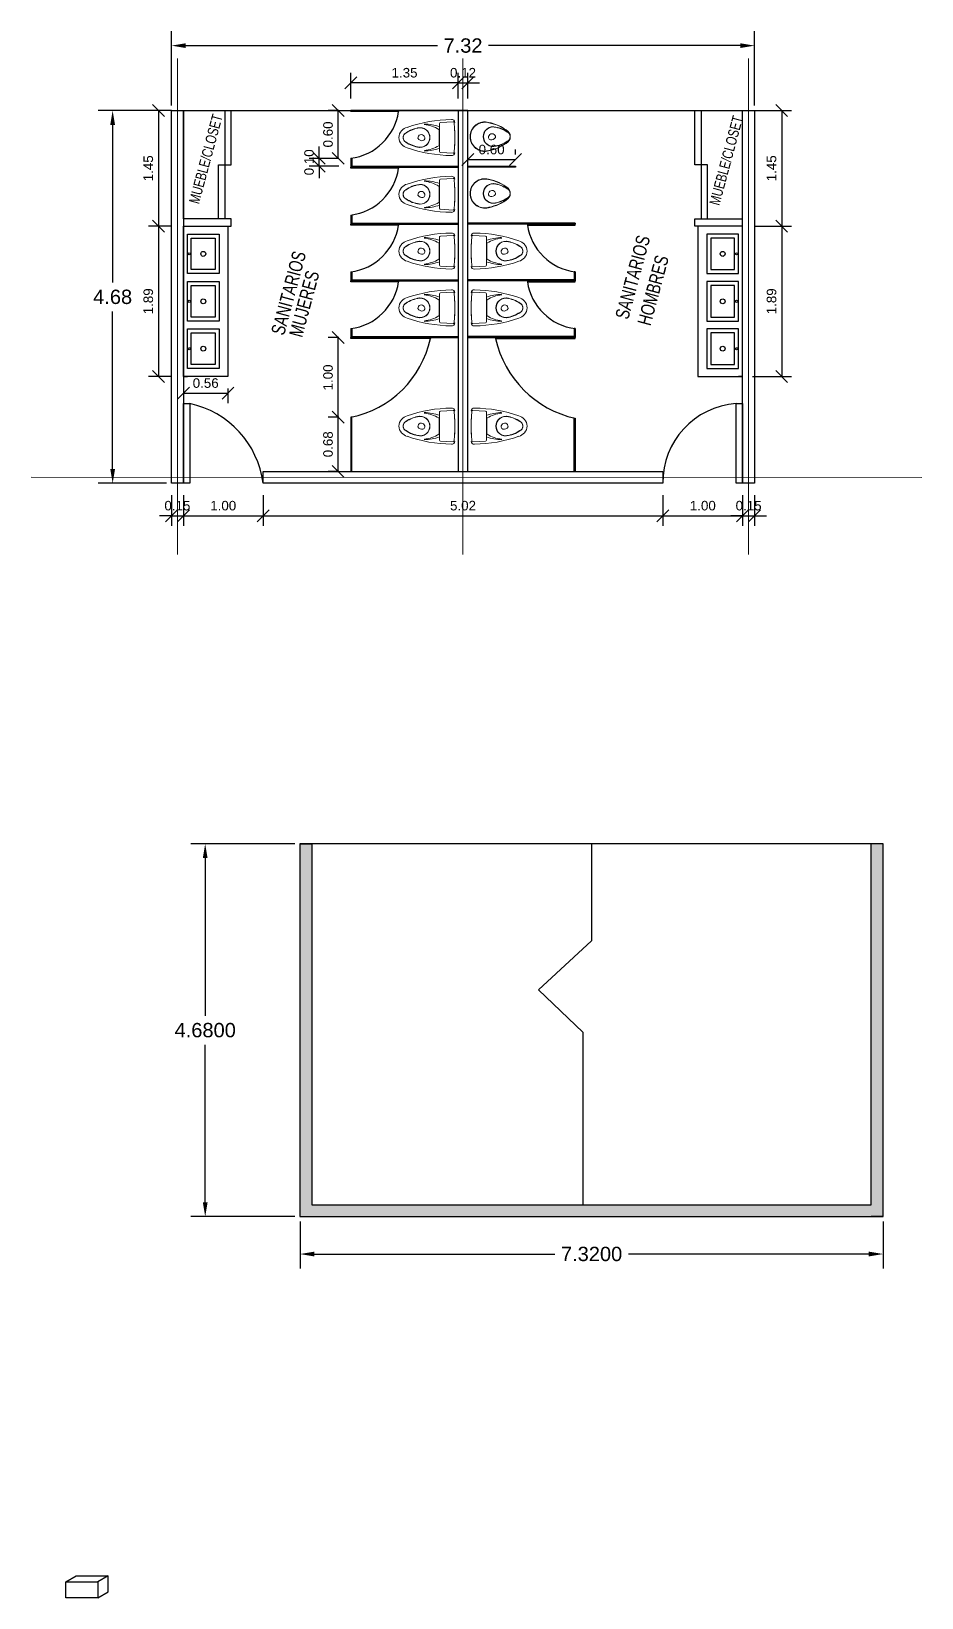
# Model space of a CAD drawing. Header units: millimetres. Extents: x 1263 to 3002, y 1308 to 2683.
# Drawn here: x 1456.76 to 1467.93, y 1344.45 to 1364.11 of the extents above; entities that cross this region are included whole.
import ezdxf

# ---------------------------------------------------------------- set-up
doc = ezdxf.new("R2010")
doc.units = ezdxf.units.MM
doc.header["$PDMODE"] = 34
doc.linetypes.add('CENTER2', pattern=[1.125, 0.75, -0.125, 0.125, -0.125])
for name, color, linetype, lineweight in [('COTAS', 202, 'Continuous', 0), ('EJESS', 253, 'CENTER2', 0), ('MOVILIARIO SANITARIO', 142, 'Continuous', 0)]:
    doc.layers.add(name, color=color, linetype=linetype, lineweight=lineweight)
doc.styles.add('ARRAY BASE$0$STYLE1', font='swissc.ttf', dxfattribs={"width": 0.9})
doc.styles.get("Standard").update_dxf_attribs({"font": 'arial.ttf'})
doc.dimstyles.new('metros anotativo', dxfattribs={"dimtxt": 0.12, "dimasz": 0.15, "dimexe": 0.125, "dimexo": 0.15, "dimgap": 0.0652, "dimtad": 1, "dimzin": 1, "dimdsep": 46, "dimtxsty": 'Standard', "dimblk": 'OBLIQUE', "dimcen": 0, "dimadec": 0, "dimazin": 0, "dimtfac": 1, "dimtix": 1, "dimtmove": 0, "dimatfit": 3, "dimfxl": 0.3, "dimarcsym": 0})
doc.dimstyles.get("Standard").update_dxf_attribs({"dimtxt": 0.18, "dimasz": 0.18, "dimexe": 0.18, "dimexo": 0.0625, "dimgap": 0.09, "dimtad": 0, "dimtih": 1, "dimtoh": 1, "dimdec": 4, "dimzin": 0, "dimdsep": 46, "dimtxsty": 'Standard', "dimcen": 0.09, "dimadec": 0, "dimazin": 0, "dimtfac": 1, "dimtdec": 4, "dimtofl": 0, "dimtmove": 0, "dimatfit": 3, "dimfxl": 1, "dimtolj": 1, "dimtzin": 0, "dimarcsym": 0})

# ---------------------------------------------------------------- blocks, each defined once
blk = doc.blocks.new('_Oblique')
at = {"color": 0, "linetype": 'ByBlock', "lineweight": -2}
blk.add_line((-0.5, -0.5), (0.5, 0.5), dxfattribs=at)
blk = doc.blocks.new('*D198')
at = {"layer": 'COTAS', "color": 0, "lineweight": -2, "ltscale": 2, "transparency": 16777216}
for p, q in [((1462.116, 1363.266), (1462.116, 1363.589)), ((1462.234, 1363.266), (1462.234, 1363.589)), ((1462.116, 1363.464), (1461.966, 1363.464)), ((1462.116, 1363.464), (1462.234, 1363.464)), ((1462.234, 1363.464), (1462.384, 1363.464))]:
    blk.add_line(p, q, dxfattribs=at)
at = {"layer": 'Defpoints', "color": 0, "ltscale": 2, "transparency": 16777216}
for p in [(1462.234, 1363.464), (1462.116, 1363.116), (1462.234, 1363.116)]:
    blk.add_point(p, dxfattribs=at)
at = {"layer": 'COTAS', "color": 0, "lineweight": -2, "ltscale": 2, "transparency": 16777216, "xscale": 0.15, "yscale": 0.15, "zscale": 0.15}
blk.add_blockref('_Oblique', (1462.116, 1363.464), dxfattribs=at)
at = {"layer": 'COTAS', "color": 0, "lineweight": -2, "ltscale": 2, "transparency": 16777216, "xscale": 0.15, "yscale": 0.15, "zscale": 0.15, "rotation": 180}
blk.add_blockref('_Oblique', (1462.234, 1363.464), dxfattribs=at)
at = {"layer": 'COTAS', "color": 0, "ltscale": 2, "transparency": 16777216, "insert": (1462.175, 1363.59), "char_height": 0.12, "attachment_point": 5}
blk.add_mtext('0.12', dxfattribs=at)
blk = doc.blocks.new('TAZA')
at = {"lineweight": 0}
for p, q in [((165.36, 499.951), (165.36, 499.761)), ((165.539, 500.05), (165.381, 500.058)), ((165.55, 499.861), (165.55, 500.038)), ((165.554, 499.958), (165.554, 499.861)), ((165.55, 499.684), (165.55, 499.861)), ((165.554, 499.861), (165.554, 499.765)), ((165.381, 499.664), (165.539, 499.673))]:
    blk.add_line(p, q, dxfattribs=at)
for centre, radius, start, end in [((165.397, 500.051), 0.0368, 84.189, 180.01), ((165.384, 498.365), 1.722, 70.5694, 89.4727), ((165.374, 500.043), 0.0161, 64.904, 152.0601), ((167.192, 499.862), 1.833, 174.1661, 180.0176), ((165.538, 500.038), 0.0115, 0.01, 87.01), ((165.758, 499.382), 0.649, 91.4737, 108.7194), ((165.561, 499.958), 0.00691, 120.2935, 180.01), ((165.798, 499.553), 0.475, 96.7856, 120.2935), ((165.794, 499.861), 0.124, 75.1531, 180.01), ((165.794, 499.861), 0.122, 77.258, 180.01), ((165.779, 499.855), 0.0428, 355.2583, 149.9686), ((165.753, 499.604), 0.384, 54.7538, 82.7148), ((165.751, 499.598), 0.388, 55.8316, 81.7699), ((165.914, 499.842), 0.154, 42.3476, 73.5377), ((165.944, 499.861), 0.0631, 0.01, 66.5264), ((165.944, 499.861), 0.0645, 0.01, 61.6766), ((165.934, 499.861), 0.126, 0.01, 41.9699), ((167.192, 499.861), 1.833, 180.0024, 185.8539), ((165.384, 501.357), 1.722, 270.5473, 289.4506), ((165.758, 500.34), 0.649, 251.3006, 268.5463), ((165.561, 499.765), 0.00691, 180.01, 239.7265), ((165.797, 500.169), 0.475, 239.7265, 263.2344), ((165.794, 499.861), 0.124, 180.01, 284.8669), ((165.794, 499.861), 0.122, 180.01, 282.762), ((165.768, 499.855), 0.034, 139.2504, 252.7), ((165.769, 499.881), 0.0602, 258.9842, 330.7061), ((165.753, 500.118), 0.384, 277.3052, 305.2662), ((165.751, 500.125), 0.388, 278.2501, 304.1884), ((165.914, 499.88), 0.154, 286.4823, 317.6724), ((165.944, 499.861), 0.0631, 293.4936, 0.01), ((165.944, 499.861), 0.0645, 298.3434, 0.01), ((165.934, 499.861), 0.126, 318.0501, 0.01), ((165.397, 499.671), 0.0368, 180.01, 275.831), ((165.38, 499.675), 0.0111, 185.8539, 273.01), ((165.538, 499.684), 0.0115, 273.01, 0.01)]:
    blk.add_arc(centre, radius, start, end, dxfattribs=at)
blk = doc.blocks.new('*D195')
at = {"color": 0, "lineweight": -2, "transparency": 16777216}
for p, q in [((1458.515, 1363.179), (1458.515, 1364.111)), ((1465.835, 1363.179), (1465.835, 1364.111)), ((1458.695, 1363.931), (1461.853, 1363.931)), ((1465.655, 1363.931), (1462.497, 1363.931))]:
    blk.add_line(p, q, dxfattribs=at)
at = {"color": 0, "transparency": 16777216}
for points in [[(1458.695, 1363.961), (1458.695, 1363.901), (1458.515, 1363.931)], [(1465.655, 1363.961), (1465.655, 1363.901), (1465.835, 1363.931)]]:
    blk.add_solid(points, dxfattribs=at)
at = {"layer": 'Defpoints', "color": 0, "transparency": 16777216}
for p in [(1465.835, 1363.931), (1458.515, 1363.116), (1465.835, 1363.116)]:
    blk.add_point(p, dxfattribs=at)
at = {"color": 0, "transparency": 16777216, "insert": (1462.175, 1363.931), "char_height": 0.18, "attachment_point": 5}
blk.add_mtext('\\A1;7.32', dxfattribs=at)
blk = doc.blocks.new('*D196')
at = {"color": 0, "lineweight": -2, "transparency": 16777216}
for p, q in [((1458.452, 1363.116), (1457.597, 1363.116)), ((1457.777, 1362.936), (1457.777, 1360.958)), ((1457.777, 1358.616), (1457.777, 1360.594)), ((1458.452, 1358.436), (1457.597, 1358.436))]:
    blk.add_line(p, q, dxfattribs=at)
at = {"color": 0, "transparency": 16777216}
for points in [[(1457.747, 1362.936), (1457.807, 1362.936), (1457.777, 1363.116)], [(1457.747, 1358.616), (1457.807, 1358.616), (1457.777, 1358.436)]]:
    blk.add_solid(points, dxfattribs=at)
at = {"layer": 'Defpoints', "color": 0, "transparency": 16777216}
for p in [(1458.515, 1363.116), (1457.777, 1358.436), (1458.515, 1358.436)]:
    blk.add_point(p, dxfattribs=at)
at = {"color": 0, "transparency": 16777216, "insert": (1457.777, 1360.776), "char_height": 0.18, "attachment_point": 5}
blk.add_mtext('\\A1;4.68', dxfattribs=at)
blk = doc.blocks.new('*D197')
at = {"layer": 'COTAS', "color": 0, "lineweight": -2, "ltscale": 2, "transparency": 16777216}
for p, q in [((1460.766, 1363.266), (1460.766, 1363.589)), ((1462.116, 1363.266), (1462.116, 1363.589)), ((1462.116, 1363.464), (1460.766, 1363.464))]:
    blk.add_line(p, q, dxfattribs=at)
at = {"layer": 'Defpoints', "color": 0, "ltscale": 2, "transparency": 16777216}
for p in [(1460.766, 1363.464), (1460.766, 1363.116), (1462.116, 1363.116)]:
    blk.add_point(p, dxfattribs=at)
at = {"layer": 'COTAS', "color": 0, "lineweight": -2, "ltscale": 2, "transparency": 16777216, "xscale": 0.15, "yscale": 0.15, "zscale": 0.15, "rotation": 180}
blk.add_blockref('_Oblique', (1460.766, 1363.464), dxfattribs=at)
at = {"layer": 'COTAS', "color": 0, "lineweight": -2, "ltscale": 2, "transparency": 16777216, "xscale": 0.15, "yscale": 0.15, "zscale": 0.15}
blk.add_blockref('_Oblique', (1462.116, 1363.464), dxfattribs=at)
at = {"layer": 'COTAS', "color": 0, "ltscale": 2, "transparency": 16777216, "insert": (1461.441, 1363.59), "char_height": 0.12, "attachment_point": 5}
blk.add_mtext('1.35', dxfattribs=at)
blk = doc.blocks.new('*D200')
at = {"layer": 'COTAS', "color": 0, "lineweight": -2, "ltscale": 2, "transparency": 16777216}
for p, q in [((1458.515, 1358.286), (1458.515, 1357.903)), ((1458.665, 1358.286), (1458.665, 1357.903)), ((1458.515, 1358.028), (1458.365, 1358.028)), ((1458.515, 1358.028), (1458.665, 1358.028)), ((1458.665, 1358.028), (1458.815, 1358.028))]:
    blk.add_line(p, q, dxfattribs=at)
at = {"layer": 'Defpoints', "color": 0, "ltscale": 2, "transparency": 16777216}
for p in [(1458.515, 1358.436), (1458.665, 1358.436), (1458.665, 1358.028)]:
    blk.add_point(p, dxfattribs=at)
at = {"layer": 'COTAS', "color": 0, "lineweight": -2, "ltscale": 2, "transparency": 16777216, "xscale": 0.15, "yscale": 0.15, "zscale": 0.15}
blk.add_blockref('_Oblique', (1458.515, 1358.028), dxfattribs=at)
at = {"layer": 'COTAS', "color": 0, "lineweight": -2, "ltscale": 2, "transparency": 16777216, "xscale": 0.15, "yscale": 0.15, "zscale": 0.15, "rotation": 180}
blk.add_blockref('_Oblique', (1458.665, 1358.028), dxfattribs=at)
at = {"layer": 'COTAS', "color": 0, "ltscale": 2, "transparency": 16777216, "insert": (1458.59, 1358.155), "char_height": 0.12, "attachment_point": 5}
blk.add_mtext('0.15', dxfattribs=at)
blk = doc.blocks.new('*D199')
at = {"layer": 'COTAS', "color": 0, "lineweight": -2, "ltscale": 2, "transparency": 16777216}
for p, q in [((1458.665, 1358.286), (1458.665, 1357.903)), ((1459.665, 1358.286), (1459.665, 1357.903)), ((1458.665, 1358.028), (1459.665, 1358.028))]:
    blk.add_line(p, q, dxfattribs=at)
at = {"layer": 'Defpoints', "color": 0, "ltscale": 2, "transparency": 16777216}
for p in [(1458.665, 1358.436), (1459.665, 1358.436), (1459.665, 1358.028)]:
    blk.add_point(p, dxfattribs=at)
at = {"layer": 'COTAS', "color": 0, "lineweight": -2, "ltscale": 2, "transparency": 16777216, "xscale": 0.15, "yscale": 0.15, "zscale": 0.15, "rotation": 180}
blk.add_blockref('_Oblique', (1458.665, 1358.028), dxfattribs=at)
at = {"layer": 'COTAS', "color": 0, "lineweight": -2, "ltscale": 2, "transparency": 16777216, "xscale": 0.15, "yscale": 0.15, "zscale": 0.15}
blk.add_blockref('_Oblique', (1459.665, 1358.028), dxfattribs=at)
at = {"layer": 'COTAS', "color": 0, "ltscale": 2, "transparency": 16777216, "insert": (1459.165, 1358.155), "char_height": 0.12, "attachment_point": 5}
blk.add_mtext('1.00', dxfattribs=at)
blk = doc.blocks.new('*D201')
at = {"layer": 'COTAS', "color": 0, "lineweight": -2, "ltscale": 2, "transparency": 16777216}
for p, q in [((1459.665, 1358.286), (1459.665, 1357.903)), ((1464.685, 1358.286), (1464.685, 1357.903)), ((1459.665, 1358.028), (1464.685, 1358.028))]:
    blk.add_line(p, q, dxfattribs=at)
at = {"layer": 'Defpoints', "color": 0, "ltscale": 2, "transparency": 16777216}
for p in [(1459.665, 1358.436), (1464.685, 1358.436), (1464.685, 1358.028)]:
    blk.add_point(p, dxfattribs=at)
at = {"layer": 'COTAS', "color": 0, "lineweight": -2, "ltscale": 2, "transparency": 16777216, "xscale": 0.15, "yscale": 0.15, "zscale": 0.15, "rotation": 180}
blk.add_blockref('_Oblique', (1459.665, 1358.028), dxfattribs=at)
at = {"layer": 'COTAS', "color": 0, "lineweight": -2, "ltscale": 2, "transparency": 16777216, "xscale": 0.15, "yscale": 0.15, "zscale": 0.15}
blk.add_blockref('_Oblique', (1464.685, 1358.028), dxfattribs=at)
at = {"layer": 'COTAS', "color": 0, "ltscale": 2, "transparency": 16777216, "insert": (1462.175, 1358.155), "char_height": 0.12, "attachment_point": 5}
blk.add_mtext('5.02', dxfattribs=at)
blk = doc.blocks.new('*D202')
at = {"layer": 'COTAS', "color": 0, "lineweight": -2, "ltscale": 2, "transparency": 16777216}
for p, q in [((1464.685, 1358.286), (1464.685, 1357.903)), ((1465.685, 1358.286), (1465.685, 1357.903)), ((1464.685, 1358.028), (1465.685, 1358.028))]:
    blk.add_line(p, q, dxfattribs=at)
at = {"layer": 'Defpoints', "color": 0, "ltscale": 2, "transparency": 16777216}
for p in [(1464.685, 1358.436), (1465.685, 1358.436), (1465.685, 1358.028)]:
    blk.add_point(p, dxfattribs=at)
at = {"layer": 'COTAS', "color": 0, "lineweight": -2, "ltscale": 2, "transparency": 16777216, "xscale": 0.15, "yscale": 0.15, "zscale": 0.15, "rotation": 180}
blk.add_blockref('_Oblique', (1464.685, 1358.028), dxfattribs=at)
at = {"layer": 'COTAS', "color": 0, "lineweight": -2, "ltscale": 2, "transparency": 16777216, "xscale": 0.15, "yscale": 0.15, "zscale": 0.15}
blk.add_blockref('_Oblique', (1465.685, 1358.028), dxfattribs=at)
at = {"layer": 'COTAS', "color": 0, "ltscale": 2, "transparency": 16777216, "insert": (1465.185, 1358.155), "char_height": 0.12, "attachment_point": 5}
blk.add_mtext('1.00', dxfattribs=at)
blk = doc.blocks.new('*D203')
at = {"layer": 'COTAS', "color": 0, "lineweight": -2, "ltscale": 2, "transparency": 16777216}
for p, q in [((1465.685, 1358.286), (1465.685, 1357.903)), ((1465.835, 1358.286), (1465.835, 1357.903)), ((1465.685, 1358.028), (1465.535, 1358.028)), ((1465.685, 1358.028), (1465.835, 1358.028)), ((1465.835, 1358.028), (1465.985, 1358.028))]:
    blk.add_line(p, q, dxfattribs=at)
at = {"layer": 'Defpoints', "color": 0, "ltscale": 2, "transparency": 16777216}
for p in [(1465.685, 1358.436), (1465.835, 1358.436), (1465.835, 1358.028)]:
    blk.add_point(p, dxfattribs=at)
at = {"layer": 'COTAS', "color": 0, "lineweight": -2, "ltscale": 2, "transparency": 16777216, "xscale": 0.15, "yscale": 0.15, "zscale": 0.15}
blk.add_blockref('_Oblique', (1465.685, 1358.028), dxfattribs=at)
at = {"layer": 'COTAS', "color": 0, "lineweight": -2, "ltscale": 2, "transparency": 16777216, "xscale": 0.15, "yscale": 0.15, "zscale": 0.15, "rotation": 180}
blk.add_blockref('_Oblique', (1465.835, 1358.028), dxfattribs=at)
at = {"layer": 'COTAS', "color": 0, "ltscale": 2, "transparency": 16777216, "insert": (1465.76, 1358.155), "char_height": 0.12, "attachment_point": 5}
blk.add_mtext('0.15', dxfattribs=at)
blk = doc.blocks.new('*D205')
at = {"layer": 'COTAS', "color": 0, "lineweight": -2, "ltscale": 2, "transparency": 16777216}
for p, q in [((1458.515, 1361.666), (1458.227, 1361.666)), ((1458.352, 1361.666), (1458.352, 1359.776)), ((1458.515, 1359.776), (1458.227, 1359.776))]:
    blk.add_line(p, q, dxfattribs=at)
at = {"layer": 'Defpoints', "color": 0, "ltscale": 2, "transparency": 16777216}
for p in [(1458.665, 1361.666), (1458.352, 1359.776), (1458.665, 1359.776)]:
    blk.add_point(p, dxfattribs=at)
at = {"layer": 'COTAS', "color": 0, "lineweight": -2, "ltscale": 2, "transparency": 16777216, "xscale": 0.15, "yscale": 0.15, "zscale": 0.15}
for p, rotation in [((1458.352, 1361.666), 90), ((1458.352, 1359.776), 270)]:
    blk.add_blockref('_Oblique', p, dxfattribs=dict(at, rotation=rotation))
at = {"layer": 'COTAS', "color": 0, "ltscale": 2, "transparency": 16777216, "insert": (1458.225, 1360.721), "char_height": 0.12, "attachment_point": 5, "rotation": 90}
blk.add_mtext('1.89', dxfattribs=at)
blk = doc.blocks.new('*D204')
at = {"layer": 'COTAS', "color": 0, "lineweight": -2, "ltscale": 2, "transparency": 16777216}
for p, q in [((1458.665, 1359.626), (1458.665, 1359.442)), ((1458.665, 1359.567), (1459.225, 1359.567)), ((1459.225, 1359.626), (1459.225, 1359.442))]:
    blk.add_line(p, q, dxfattribs=at)
at = {"layer": 'Defpoints', "color": 0, "ltscale": 2, "transparency": 16777216}
for p in [(1458.665, 1359.776), (1459.225, 1359.776), (1459.225, 1359.567)]:
    blk.add_point(p, dxfattribs=at)
at = {"layer": 'COTAS', "color": 0, "lineweight": -2, "ltscale": 2, "transparency": 16777216, "xscale": 0.15, "yscale": 0.15, "zscale": 0.15, "rotation": 180}
blk.add_blockref('_Oblique', (1458.665, 1359.567), dxfattribs=at)
at = {"layer": 'COTAS', "color": 0, "lineweight": -2, "ltscale": 2, "transparency": 16777216, "xscale": 0.15, "yscale": 0.15, "zscale": 0.15}
blk.add_blockref('_Oblique', (1459.225, 1359.567), dxfattribs=at)
at = {"layer": 'COTAS', "color": 0, "ltscale": 2, "transparency": 16777216, "insert": (1458.945, 1359.694), "char_height": 0.12, "attachment_point": 5}
blk.add_mtext('0.56', dxfattribs=at)
blk = doc.blocks.new('*D206')
at = {"layer": 'COTAS', "color": 0, "lineweight": -2, "ltscale": 2, "transparency": 16777216}
for p, q in [((1460.616, 1363.116), (1460.482, 1363.116)), ((1460.607, 1362.516), (1460.607, 1363.116)), ((1460.616, 1362.516), (1460.482, 1362.516))]:
    blk.add_line(p, q, dxfattribs=at)
at = {"layer": 'Defpoints', "color": 0, "ltscale": 2, "transparency": 16777216}
for p in [(1460.607, 1363.116), (1460.766, 1363.116), (1460.766, 1362.516)]:
    blk.add_point(p, dxfattribs=at)
at = {"layer": 'COTAS', "color": 0, "lineweight": -2, "ltscale": 2, "transparency": 16777216, "xscale": 0.15, "yscale": 0.15, "zscale": 0.15}
for p, rotation in [((1460.607, 1363.116), 90), ((1460.607, 1362.516), 270)]:
    blk.add_blockref('_Oblique', p, dxfattribs=dict(at, rotation=rotation))
at = {"layer": 'COTAS', "color": 0, "ltscale": 2, "transparency": 16777216, "insert": (1460.481, 1362.816), "char_height": 0.12, "attachment_point": 5, "rotation": 90}
blk.add_mtext('0.60', dxfattribs=at)
blk = doc.blocks.new('*D207')
at = {"layer": 'COTAS', "color": 0, "lineweight": -2, "ltscale": 2, "transparency": 16777216}
for p, q in [((1460.369, 1362.516), (1460.369, 1362.666)), ((1460.616, 1362.516), (1460.244, 1362.516)), ((1460.616, 1362.416), (1460.244, 1362.416)), ((1460.369, 1362.416), (1460.369, 1362.516)), ((1460.369, 1362.416), (1460.369, 1362.266))]:
    blk.add_line(p, q, dxfattribs=at)
at = {"layer": 'Defpoints', "color": 0, "ltscale": 2, "transparency": 16777216}
for p in [(1460.369, 1362.516), (1460.766, 1362.516), (1460.766, 1362.416)]:
    blk.add_point(p, dxfattribs=at)
at = {"layer": 'COTAS', "color": 0, "lineweight": -2, "ltscale": 2, "transparency": 16777216, "xscale": 0.15, "yscale": 0.15, "zscale": 0.15}
for p, rotation in [((1460.369, 1362.516), 270), ((1460.369, 1362.416), 90)]:
    blk.add_blockref('_Oblique', p, dxfattribs=dict(at, rotation=rotation))
at = {"layer": 'COTAS', "color": 0, "ltscale": 2, "transparency": 16777216, "insert": (1460.243, 1362.466), "char_height": 0.12, "attachment_point": 5, "rotation": 90}
blk.add_mtext('0.10', dxfattribs=at)
blk = doc.blocks.new('*D208')
at = {"layer": 'COTAS', "color": 0, "lineweight": -2, "ltscale": 2, "transparency": 16777216}
for p, q in [((1462.234, 1362.566), (1462.234, 1362.625)), ((1462.834, 1362.566), (1462.834, 1362.625)), ((1462.234, 1362.5), (1462.834, 1362.5))]:
    blk.add_line(p, q, dxfattribs=at)
at = {"layer": 'Defpoints', "color": 0, "ltscale": 2, "transparency": 16777216}
for p in [(1462.234, 1362.416), (1462.834, 1362.5), (1462.834, 1362.416)]:
    blk.add_point(p, dxfattribs=at)
at = {"layer": 'COTAS', "color": 0, "lineweight": -2, "ltscale": 2, "transparency": 16777216, "xscale": 0.15, "yscale": 0.15, "zscale": 0.15, "rotation": 180}
blk.add_blockref('_Oblique', (1462.234, 1362.5), dxfattribs=at)
at = {"layer": 'COTAS', "color": 0, "lineweight": -2, "ltscale": 2, "transparency": 16777216, "xscale": 0.15, "yscale": 0.15, "zscale": 0.15}
blk.add_blockref('_Oblique', (1462.834, 1362.5), dxfattribs=at)
at = {"layer": 'COTAS', "color": 0, "ltscale": 2, "transparency": 16777216, "insert": (1462.534, 1362.626), "char_height": 0.12, "attachment_point": 5}
blk.add_mtext('0.60', dxfattribs=at)
blk = doc.blocks.new('*D209')
at = {"layer": 'COTAS', "color": 0, "lineweight": -2, "ltscale": 2, "transparency": 16777216}
for p, q in [((1458.515, 1363.116), (1458.227, 1363.116)), ((1458.352, 1363.116), (1458.352, 1361.666)), ((1458.515, 1361.666), (1458.227, 1361.666))]:
    blk.add_line(p, q, dxfattribs=at)
at = {"layer": 'Defpoints', "color": 0, "ltscale": 2, "transparency": 16777216}
for p in [(1458.665, 1363.116), (1458.352, 1361.666), (1458.665, 1361.666)]:
    blk.add_point(p, dxfattribs=at)
at = {"layer": 'COTAS', "color": 0, "lineweight": -2, "ltscale": 2, "transparency": 16777216, "xscale": 0.15, "yscale": 0.15, "zscale": 0.15}
for p, rotation in [((1458.352, 1363.116), 90), ((1458.352, 1361.666), 270)]:
    blk.add_blockref('_Oblique', p, dxfattribs=dict(at, rotation=rotation))
at = {"layer": 'COTAS', "color": 0, "ltscale": 2, "transparency": 16777216, "insert": (1458.225, 1362.391), "char_height": 0.12, "attachment_point": 5, "rotation": 90}
blk.add_mtext('1.45', dxfattribs=at)
blk = doc.blocks.new('*D210')
at = {"layer": 'COTAS', "color": 0, "lineweight": -2, "ltscale": 2, "transparency": 16777216}
for p, q in [((1465.835, 1363.116), (1466.3, 1363.116)), ((1466.175, 1363.116), (1466.175, 1361.666)), ((1465.835, 1361.666), (1466.3, 1361.666))]:
    blk.add_line(p, q, dxfattribs=at)
at = {"layer": 'Defpoints', "color": 0, "ltscale": 2, "transparency": 16777216}
for p in [(1465.685, 1363.116), (1465.685, 1361.666), (1466.175, 1361.666)]:
    blk.add_point(p, dxfattribs=at)
at = {"layer": 'COTAS', "color": 0, "lineweight": -2, "ltscale": 2, "transparency": 16777216, "xscale": 0.15, "yscale": 0.15, "zscale": 0.15}
for p, rotation in [((1466.175, 1363.116), 90), ((1466.175, 1361.666), 270)]:
    blk.add_blockref('_Oblique', p, dxfattribs=dict(at, rotation=rotation))
at = {"layer": 'COTAS', "color": 0, "ltscale": 2, "transparency": 16777216, "insert": (1466.048, 1362.391), "char_height": 0.12, "attachment_point": 5, "rotation": 90}
blk.add_mtext('1.45', dxfattribs=at)
blk = doc.blocks.new('*D211')
at = {"layer": 'COTAS', "color": 0, "lineweight": -2, "ltscale": 2, "transparency": 16777216}
for p, q in [((1465.835, 1361.666), (1466.3, 1361.666)), ((1466.175, 1361.666), (1466.175, 1359.776)), ((1465.81, 1359.776), (1466.3, 1359.776))]:
    blk.add_line(p, q, dxfattribs=at)
at = {"layer": 'Defpoints', "color": 0, "ltscale": 2, "transparency": 16777216}
for p in [(1465.685, 1361.666), (1465.66, 1359.776), (1466.175, 1359.776)]:
    blk.add_point(p, dxfattribs=at)
at = {"layer": 'COTAS', "color": 0, "lineweight": -2, "ltscale": 2, "transparency": 16777216, "xscale": 0.15, "yscale": 0.15, "zscale": 0.15}
for p, rotation in [((1466.175, 1361.666), 90), ((1466.175, 1359.776), 270)]:
    blk.add_blockref('_Oblique', p, dxfattribs=dict(at, rotation=rotation))
at = {"layer": 'COTAS', "color": 0, "ltscale": 2, "transparency": 16777216, "insert": (1466.048, 1360.721), "char_height": 0.12, "attachment_point": 5, "rotation": 90}
blk.add_mtext('1.89', dxfattribs=at)
blk = doc.blocks.new('*D213')
at = {"layer": 'COTAS', "color": 0, "lineweight": -2, "ltscale": 2, "transparency": 16777216}
for p, q in [((1460.616, 1359.265), (1460.482, 1359.265)), ((1460.607, 1358.586), (1460.607, 1359.265)), ((1460.616, 1358.586), (1460.482, 1358.586))]:
    blk.add_line(p, q, dxfattribs=at)
at = {"layer": 'Defpoints', "color": 0, "ltscale": 2, "transparency": 16777216}
for p in [(1460.607, 1359.265), (1460.766, 1359.265), (1460.766, 1358.586)]:
    blk.add_point(p, dxfattribs=at)
at = {"layer": 'COTAS', "color": 0, "lineweight": -2, "ltscale": 2, "transparency": 16777216, "xscale": 0.15, "yscale": 0.15, "zscale": 0.15}
for p, rotation in [((1460.607, 1359.265), 90), ((1460.607, 1358.586), 270)]:
    blk.add_blockref('_Oblique', p, dxfattribs=dict(at, rotation=rotation))
at = {"layer": 'COTAS', "color": 0, "ltscale": 2, "transparency": 16777216, "insert": (1460.481, 1358.926), "char_height": 0.12, "attachment_point": 5, "rotation": 90}
blk.add_mtext('0.68', dxfattribs=at)
blk = doc.blocks.new('*D212')
at = {"layer": 'COTAS', "color": 0, "lineweight": -2, "ltscale": 2, "transparency": 16777216}
for p, q in [((1460.616, 1360.265), (1460.482, 1360.265)), ((1460.607, 1359.265), (1460.607, 1360.265)), ((1460.616, 1359.265), (1460.482, 1359.265))]:
    blk.add_line(p, q, dxfattribs=at)
at = {"layer": 'Defpoints', "color": 0, "ltscale": 2, "transparency": 16777216}
for p in [(1460.607, 1360.265), (1460.766, 1360.265), (1460.766, 1359.265)]:
    blk.add_point(p, dxfattribs=at)
at = {"layer": 'COTAS', "color": 0, "lineweight": -2, "ltscale": 2, "transparency": 16777216, "xscale": 0.15, "yscale": 0.15, "zscale": 0.15}
for p, rotation in [((1460.607, 1360.265), 90), ((1460.607, 1359.265), 270)]:
    blk.add_blockref('_Oblique', p, dxfattribs=dict(at, rotation=rotation))
at = {"layer": 'COTAS', "color": 0, "ltscale": 2, "transparency": 16777216, "insert": (1460.481, 1359.765), "char_height": 0.12, "attachment_point": 5, "rotation": 90}
blk.add_mtext('1.00', dxfattribs=at)
blk = doc.blocks.new('*D303')
at = {"color": 0, "lineweight": -2, "transparency": 16777216}
for p, q in [((1460.066, 1353.91), (1458.759, 1353.91)), ((1458.939, 1353.73), (1458.939, 1351.751)), ((1458.939, 1349.41), (1458.939, 1351.388)), ((1460.066, 1349.23), (1458.759, 1349.23))]:
    blk.add_line(p, q, dxfattribs=at)
at = {"color": 0, "transparency": 16777216}
for points in [[(1458.909, 1353.73), (1458.969, 1353.73), (1458.939, 1353.91)], [(1458.909, 1349.41), (1458.969, 1349.41), (1458.939, 1349.23)]]:
    blk.add_solid(points, dxfattribs=at)
at = {"layer": 'Defpoints', "color": 0, "transparency": 16777216}
for p in [(1460.129, 1353.91), (1458.939, 1349.23), (1460.129, 1349.23)]:
    blk.add_point(p, dxfattribs=at)
at = {"color": 0, "transparency": 16777216, "insert": (1458.939, 1351.57), "char_height": 0.18, "attachment_point": 5}
blk.add_mtext('\\A1;4.6800', dxfattribs=at)
blk = doc.blocks.new('*D304')
at = {"color": 0, "lineweight": -2, "transparency": 16777216}
for p, q in [((1460.129, 1349.167), (1460.129, 1348.58)), ((1467.449, 1349.167), (1467.449, 1348.58)), ((1460.309, 1348.76), (1463.326, 1348.76)), ((1467.269, 1348.76), (1464.251, 1348.76))]:
    blk.add_line(p, q, dxfattribs=at)
at = {"color": 0, "transparency": 16777216}
for points in [[(1460.309, 1348.79), (1460.309, 1348.73), (1460.129, 1348.76)], [(1467.269, 1348.79), (1467.269, 1348.73), (1467.449, 1348.76)]]:
    blk.add_solid(points, dxfattribs=at)
at = {"layer": 'Defpoints', "color": 0, "transparency": 16777216}
for p in [(1460.129, 1349.23), (1467.449, 1349.23), (1467.449, 1348.76)]:
    blk.add_point(p, dxfattribs=at)
at = {"color": 0, "transparency": 16777216, "insert": (1463.789, 1348.76), "char_height": 0.18, "attachment_point": 5}
blk.add_mtext('\\A1;7.3200', dxfattribs=at)

msp = doc.modelspace()

# ---------------------------------------------------------------- hatches: boundary and pattern name
h = msp.add_hatch()
h.set_pattern_fill('AR-CONC', color=256, scale=0.001)
h.paths.add_polyline_path([(1460.2785, 1353.90951), (1460.1285, 1353.90951), (1460.1285, 1349.22951), (1467.4485, 1349.22951), (1467.4485, 1353.90951), (1467.2985, 1353.90951), (1467.2985, 1349.37951), (1460.2785, 1349.37951)])

# ---------------------------------------------------------------- linework, layer by layer
for p, q in [((1458.66466, 1361.75608), (1458.66466, 1363.11625)), ((1462.11566, 1363.11625), (1460.76566, 1363.11625)), ((1465.68466, 1363.11625), (1465.83466, 1363.11625)), ((1460.76566, 1362.51625), (1460.76566, 1362.41625)), ((1460.76566, 1362.51625), (1460.77836, 1362.51625)), ((1460.76566, 1362.41625), (1462.11566, 1362.41625)), ((1460.76566, 1362.41625), (1460.76566, 1362.40355)), ((1460.76566, 1362.40355), (1462.11566, 1362.40355)), ((1462.11566, 1362.40355), (1460.76566, 1362.40355)), ((1460.77836, 1362.51625), (1460.77836, 1362.41625)), ((1460.76566, 1361.80355), (1460.76566, 1361.70355)), ((1460.76566, 1361.80355), (1460.77836, 1361.80355)), ((1460.77836, 1361.80355), (1460.77836, 1361.70355)), ((1460.76566, 1361.70355), (1462.11566, 1361.70355)), ((1460.76566, 1361.70355), (1460.76566, 1361.69085)), ((1460.76566, 1361.69085), (1462.11566, 1361.69085)), ((1462.11566, 1361.69085), (1460.76566, 1361.69085)), ((1463.58366, 1361.70355), (1462.23366, 1361.70355)), ((1463.58366, 1361.69085), (1462.23366, 1361.69085)), ((1463.58366, 1361.70355), (1463.58366, 1361.69085)), ((1460.76566, 1361.09085), (1460.76566, 1360.99085)), ((1460.76566, 1361.09085), (1460.77836, 1361.09085)), ((1460.77836, 1361.09085), (1460.77836, 1360.99085)), ((1463.58366, 1361.09085), (1463.57096, 1361.09085)), ((1463.57096, 1361.09085), (1463.57096, 1360.99085)), ((1463.58366, 1361.09085), (1463.58366, 1360.99085)), ((1460.76566, 1360.99085), (1462.11566, 1360.99085)), ((1460.76566, 1360.99085), (1460.76566, 1360.97815)), ((1460.76566, 1360.97815), (1462.11566, 1360.97815)), ((1462.11566, 1360.97815), (1460.76566, 1360.97815)), ((1463.58366, 1360.99085), (1462.23366, 1360.99085)), ((1463.58366, 1360.97815), (1462.23366, 1360.97815)), ((1463.58366, 1360.99085), (1463.58366, 1360.97815)), ((1460.76566, 1360.37815), (1460.76566, 1360.27815)), ((1460.76566, 1360.37815), (1460.77836, 1360.37815)), ((1460.76566, 1360.27815), (1462.11566, 1360.27815)), ((1460.76566, 1360.27815), (1460.76566, 1360.26545)), ((1460.76566, 1360.26545), (1462.11566, 1360.26545)), ((1462.11566, 1360.26545), (1460.76566, 1360.26545)), ((1460.77836, 1360.37815), (1460.77836, 1360.27815)), ((1463.58366, 1360.27815), (1462.23366, 1360.27815)), ((1463.58366, 1360.27815), (1462.23366, 1360.27815)), ((1463.58366, 1360.26545), (1462.23366, 1360.26545)), ((1463.58366, 1360.26545), (1462.23366, 1360.26545)), ((1462.23366, 1360.26545), (1463.58366, 1360.26545)), ((1463.58366, 1360.37815), (1463.57096, 1360.37815)), ((1463.57096, 1360.37815), (1463.57096, 1360.27815)), ((1463.58366, 1360.37815), (1463.58366, 1360.27815)), ((1463.58366, 1360.26545), (1463.58366, 1360.27815)), ((1463.58366, 1360.27815), (1463.58366, 1360.26545)), ((1458.66466, 1359.77608), (1458.71466, 1359.77608)), ((1465.68466, 1359.77608), (1465.63466, 1359.77608)), ((1460.76566, 1359.26545), (1460.77836, 1359.26545)), ((1460.1285, 1353.90951), (1460.2785, 1353.90951)), ((1463.7885, 1353.90951), (1463.7885, 1352.69401)), ((1463.7885, 1352.69401), (1463.12076, 1352.07818)), ((1463.12076, 1352.07818), (1463.68095, 1351.54633)), ((1463.68095, 1351.54633), (1463.68095, 1349.37951)), ((1467.4485, 1349.22951), (1467.2985, 1349.22951))]:
    msp.add_line(p, q)
for points in [[(1458.66466, 1363.11625), (1458.66466, 1358.43625), (1458.51466, 1358.43625), (1458.51466, 1363.11625), (1465.83466, 1363.11625), (1465.83466, 1358.43625), (1465.68466, 1358.43625), (1465.68466, 1363.11625)], [(1459.18466, 1363.11625), (1459.18466, 1361.75608), (1459.10466, 1361.75608), (1459.10466, 1362.43616), (1459.26466, 1362.43616), (1459.26466, 1363.11625)], [(1465.16466, 1363.11625), (1465.16466, 1361.75608), (1465.24466, 1361.75608), (1465.24466, 1362.43616), (1465.08466, 1362.43616), (1465.08466, 1363.11625)], [(1462.23366, 1362.41625), (1462.83366, 1362.41625), (1462.83366, 1362.40355), (1462.23366, 1362.40355), (1462.23366, 1362.41625)], [(1458.66466, 1361.66608), (1459.26466, 1361.66608), (1459.26466, 1361.75608), (1458.66466, 1361.75608)], [(1458.66466, 1361.66608), (1459.22466, 1361.66608), (1459.22466, 1359.77608), (1458.66466, 1359.77608), (1458.66466, 1361.66608)], [(1465.68466, 1361.66608), (1465.08466, 1361.66608), (1465.08466, 1361.75608), (1465.68466, 1361.75608)], [(1465.68466, 1361.66608), (1465.12466, 1361.66608), (1465.12466, 1359.77608), (1465.68466, 1359.77608), (1465.68466, 1361.66608)], [(1458.71466, 1361.06858), (1458.71466, 1361.56358), (1459.11466, 1361.56358), (1459.11466, 1361.06858), (1458.71466, 1361.06858)], [(1465.63466, 1361.06858), (1465.63466, 1361.56358), (1465.23466, 1361.56358), (1465.23466, 1361.06858), (1465.63466, 1361.06858)], [(1458.71466, 1360.47358), (1458.71466, 1360.96858), (1459.11466, 1360.96858), (1459.11466, 1360.47358), (1458.71466, 1360.47358)], [(1465.63466, 1360.47358), (1465.63466, 1360.96858), (1465.23466, 1360.96858), (1465.23466, 1360.47358), (1465.63466, 1360.47358)], [(1458.71466, 1359.87858), (1458.71466, 1360.37358), (1459.11466, 1360.37358), (1459.11466, 1359.87858), (1458.71466, 1359.87858)], [(1465.63466, 1359.87858), (1465.63466, 1360.37358), (1465.23466, 1360.37358), (1465.23466, 1359.87858), (1465.63466, 1359.87858)], [(1457.19042, 1344.64572), (1457.32032, 1344.72072), (1457.72032, 1344.72072), (1457.59042, 1344.64572)], [(1457.59042, 1344.44572), (1457.72032, 1344.52072), (1457.72032, 1344.72072)], [(1457.19042, 1344.44572), (1457.19042, 1344.64572), (1457.59042, 1344.64572), (1457.59042, 1344.44572), (1457.19042, 1344.44572)]]:
    msp.add_lwpolyline(points)
for points in [[(1460.76566, 1363.11625), (1461.36566, 1363.11625), (1461.36566, 1363.10355), (1460.76566, 1363.10355)], [(1462.11566, 1363.11625), (1462.11566, 1358.58625), (1462.23366, 1358.58625), (1462.23366, 1363.11625)], [(1460.76566, 1362.40355), (1461.36566, 1362.40355), (1461.36566, 1362.39085), (1460.76566, 1362.39085)], [(1460.76566, 1361.69085), (1461.36566, 1361.69085), (1461.36566, 1361.67815), (1460.76566, 1361.67815)], [(1463.58366, 1361.69085), (1462.98366, 1361.69085), (1462.98366, 1361.67815), (1463.58366, 1361.67815)], [(1458.76466, 1361.11858), (1458.76466, 1361.51358), (1459.06466, 1361.51358), (1459.06466, 1361.11858)], [(1465.58466, 1361.11858), (1465.58466, 1361.51358), (1465.28466, 1361.51358), (1465.28466, 1361.11858)], [(1458.76466, 1360.52358), (1458.76466, 1360.91858), (1459.06466, 1360.91858), (1459.06466, 1360.52358)], [(1460.76566, 1360.97815), (1461.36566, 1360.97815), (1461.36566, 1360.96545), (1460.76566, 1360.96545)], [(1463.58366, 1360.97815), (1462.98366, 1360.97815), (1462.98366, 1360.96545), (1463.58366, 1360.96545)], [(1465.58466, 1360.52358), (1465.58466, 1360.91858), (1465.28466, 1360.91858), (1465.28466, 1360.52358)], [(1458.76466, 1359.92858), (1458.76466, 1360.32358), (1459.06466, 1360.32358), (1459.06466, 1359.92858)], [(1460.76566, 1360.26545), (1461.76566, 1360.26545), (1461.76566, 1360.25275), (1460.76566, 1360.25275)], [(1463.58366, 1360.26545), (1462.58366, 1360.26545), (1462.58366, 1360.25275), (1463.58366, 1360.25275)], [(1465.58466, 1359.92858), (1465.58466, 1360.32358), (1465.28466, 1360.32358), (1465.28466, 1359.92858)], [(1458.66466, 1358.43625), (1458.66466, 1359.43625), (1458.74466, 1359.43625), (1458.74466, 1358.43625)], [(1465.60466, 1358.43625), (1465.60466, 1359.43625), (1465.68466, 1359.43625), (1465.68466, 1358.43625)], [(1460.76566, 1358.58625), (1460.77836, 1358.58625), (1460.77836, 1359.26545), (1460.76566, 1359.26545)], [(1463.58366, 1358.58625), (1463.57096, 1358.58625), (1463.57096, 1359.25275), (1463.58366, 1359.25275)], [(1459.66466, 1358.58625), (1464.68466, 1358.58625), (1464.68466, 1358.43625), (1459.66466, 1358.43625)], [(1460.1285, 1353.90951), (1460.1285, 1349.22951), (1467.4485, 1349.22951), (1467.4485, 1353.90951)], [(1460.2785, 1353.90951), (1460.2785, 1349.37951), (1467.2985, 1349.37951), (1467.2985, 1353.90951)]]:
    msp.add_lwpolyline(points, close=True)
for centre, radius in [((1458.73966, 1361.31608), 0.013), ((1458.91466, 1361.31608), 0.03071), ((1465.43466, 1361.31608), 0.03071), ((1465.60966, 1361.31608), 0.013), ((1458.73966, 1360.72108), 0.013), ((1458.91466, 1360.72108), 0.03071), ((1465.43466, 1360.72108), 0.03071), ((1465.60966, 1360.72108), 0.013), ((1458.73966, 1360.12608), 0.013), ((1458.91466, 1360.12608), 0.03071), ((1465.43466, 1360.12608), 0.03071), ((1465.60966, 1360.12608), 0.013)]:
    msp.add_circle(centre, radius)
for centre, radius, start, end in [((1460.67949, 1363.20442), 0.69355, 277.137336, 351.636978), ((1460.67949, 1362.49172), 0.69355, 277.137336, 351.636978), ((1460.67949, 1361.77902), 0.69355, 277.137336, 351.636978), ((1463.66983, 1361.77902), 0.69355, 188.363022, 262.862664), ((1460.67949, 1361.06632), 0.69355, 277.137336, 351.636978), ((1463.66983, 1361.06632), 0.69355, 188.363022, 262.862664), ((1460.51473, 1360.51969), 1.2791, 281.313642, 347.954062), ((1463.87011, 1360.53919), 1.31795, 192.553032, 257.446968), ((1458.50585, 1358.29334), 1.16759, 7.030461, 78.197651), ((1465.67079, 1358.45221), 0.98626, 93.844439, 180.927449)]:
    msp.add_arc(centre, radius, start, end)
at = {"layer": 'EJESS', "lineweight": 0, "ltscale": 30}
for p, q in [((1458.58966, 1357.54077), (1458.58966, 1363.76985)), ((1462.17466, 1357.54077), (1462.17466, 1363.76985)), ((1465.75966, 1357.54077), (1465.75966, 1363.76985)), ((1456.75638, 1358.51125), (1467.93223, 1358.51092))]:
    msp.add_line(p, q, dxfattribs=at)
at = {"layer": 'MOVILIARIO SANITARIO', "lineweight": 0}
for centre, radius, start, end in [((1462.44944, 1362.7883), 0.18503, 75.153103, 180.01), ((1462.44944, 1362.7883), 0.18503, 180.01, 284.866897), ((1462.44944, 1362.7883), 0.18092, 77.258014, 180.01), ((1462.44944, 1362.7883), 0.18092, 180.01, 282.761986), ((1462.55405, 1362.78832), 0.12434, 75.153103, 180.01), ((1462.55405, 1362.78832), 0.12434, 180.01, 284.866897), ((1462.55405, 1362.78832), 0.12158, 77.258014, 180.01), ((1462.55405, 1362.78832), 0.12158, 180.01, 282.761986), ((1462.38796, 1362.40581), 0.57182, 54.753842, 82.714798), ((1462.3852, 1362.39622), 0.57801, 55.831571, 81.769854), ((1462.52819, 1362.78177), 0.03397, 139.250362, 252.700044), ((1462.53949, 1362.78253), 0.04278, 355.258287, 149.968564), ((1462.5296, 1362.80847), 0.06024, 258.984175, 330.706073), ((1462.51273, 1362.53129), 0.38426, 54.753842, 82.714798), ((1462.51088, 1362.52484), 0.38842, 55.831571, 81.769854), ((1462.67243, 1362.78834), 0.09389, 0.01, 66.526436), ((1462.67243, 1362.78834), 0.09389, 293.493564, 0.01), ((1462.67243, 1362.78834), 0.09594, 0.01, 61.67657), ((1462.67243, 1362.78834), 0.09594, 298.34343, 0.01), ((1462.7039, 1362.78835), 0.06309, 0.01, 66.526436), ((1462.7039, 1362.78835), 0.06309, 293.493564, 0.01), ((1462.7039, 1362.78835), 0.06447, 0.01, 61.67657), ((1462.7039, 1362.78835), 0.06447, 298.34343, 0.01), ((1462.38782, 1363.17078), 0.57182, 277.305202, 305.266158), ((1462.38506, 1363.18036), 0.57801, 278.250146, 304.188429), ((1462.51264, 1363.04534), 0.38426, 277.305202, 305.266158), ((1462.51079, 1363.05178), 0.38842, 278.250146, 304.188429), ((1462.44944, 1362.0756), 0.18503, 75.153103, 180.01), ((1462.44944, 1362.0756), 0.18092, 77.258014, 180.01), ((1462.55405, 1362.07562), 0.12434, 75.153103, 180.01), ((1462.55405, 1362.07562), 0.12158, 77.258014, 180.01), ((1462.38796, 1361.69311), 0.57182, 54.753842, 82.714798), ((1462.3852, 1361.68352), 0.57801, 55.831571, 81.769854), ((1462.51273, 1361.81859), 0.38426, 54.753842, 82.714798), ((1462.51088, 1361.81214), 0.38842, 55.831571, 81.769854), ((1462.44944, 1362.0756), 0.18503, 180.01, 284.866897), ((1462.44944, 1362.0756), 0.18092, 180.01, 282.761986), ((1462.55405, 1362.07562), 0.12434, 180.01, 284.866897), ((1462.55405, 1362.07562), 0.12158, 180.01, 282.761986), ((1462.38782, 1362.45808), 0.57182, 277.305202, 305.266158), ((1462.52819, 1362.06907), 0.03397, 139.250362, 252.700044), ((1462.53949, 1362.06983), 0.04278, 355.258287, 149.968564), ((1462.5296, 1362.09577), 0.06024, 258.984175, 330.706073), ((1462.51264, 1362.33264), 0.38426, 277.305202, 305.266158), ((1462.51079, 1362.33908), 0.38842, 278.250146, 304.188429), ((1462.67243, 1362.07564), 0.09389, 0.01, 66.526436), ((1462.67243, 1362.07564), 0.09389, 293.493564, 0.01), ((1462.67243, 1362.07564), 0.09594, 0.01, 61.67657), ((1462.67243, 1362.07564), 0.09594, 298.34343, 0.01), ((1462.7039, 1362.07565), 0.06309, 0.01, 66.526436), ((1462.7039, 1362.07565), 0.06309, 293.493564, 0.01), ((1462.7039, 1362.07565), 0.06447, 0.01, 61.67657), ((1462.7039, 1362.07565), 0.06447, 298.34343, 0.01), ((1462.38506, 1362.46766), 0.57801, 278.250146, 304.188429)]:
    msp.add_arc(centre, radius, start, end, dxfattribs=at)

# ---------------------------------------------------------------- block references
at = {"layer": 'MOVILIARIO SANITARIO', "color": 1, "xscale": -1}
for p in [(1627.43061, 862.9161), (1627.43061, 862.2034), (1627.43061, 861.4907), (1627.43061, 860.778), (1627.43061, 859.29349)]:
    msp.add_blockref('TAZA', p, dxfattribs=at)
at = {"layer": 'MOVILIARIO SANITARIO', "color": 1}
for p in [(1296.91871, 861.4907), (1296.91871, 860.778), (1296.91871, 859.29349)]:
    msp.add_blockref('TAZA', p, dxfattribs=at)

# ---------------------------------------------------------------- texts
at = {"lineweight": 0, "style": 'ARRAY BASE$0$STYLE1', "width": 0.9}
for s, height, p in [('MUEBLE/CLOSET', 0.1330958, (1458.86055, 1361.93547)), ('MUEBLE/CLOSET', 0.1330958, (1465.39279, 1361.91627)), ('SANITARIOS', 0.171845, (1464.24826, 1360.48316)), ('SANITARIOS', 0.171845, (1459.92884, 1360.28538)), ('HOMBRES', 0.171845, (1464.52792, 1360.40432)), ('MUJERES', 0.171845, (1460.15526, 1360.2582))]:
    msp.add_text(s, height=height, rotation=74.95, dxfattribs=at).set_placement(p)

# ---------------------------------------------------------------- dimensions: what is measured, and where the dimension line sits
dim = msp.add_linear_dim(base=(1465.83466, 1363.93062), p1=(1458.51466, 1363.11625), p2=(1465.83466, 1363.11625), dimstyle='Standard', override={"dimdec": 2})
dim.commit()
dim.dimension.update_dxf_attribs({"geometry": '*D195', "text_midpoint": (1462.17466, 1363.93062)})
dim = msp.add_linear_dim(base=(1457.77703, 1358.43625), p1=(1458.51466, 1363.11625), p2=(1458.51466, 1358.43625), angle=90, dimstyle='Standard', override={"dimdec": 2})
dim.commit()
dim.dimension.update_dxf_attribs({"geometry": '*D196', "text_midpoint": (1457.77703, 1360.77625)})
for p1, p2, distance, picture, middle in [((1460.1285, 1353.90951), (1460.1285, 1349.22951), -1.18926, '*D303', (1458.93924, 1351.56951)), ((1460.1285, 1349.22951), (1467.4485, 1349.22951), -0.46984, '*D304', (1463.7885, 1348.75966))]:
    dim = msp.add_aligned_dim(p1=p1, p2=p2, distance=distance, dimstyle='Standard')
    dim.commit()
    dim.dimension.update_dxf_attribs({"geometry": picture, "text_midpoint": middle})
at = {"layer": 'COTAS', "ltscale": 2}
for base, p1, p2, picture, middle in [((1460.76566, 1363.46391), (1462.11566, 1363.11625), (1460.76566, 1363.11625), '*D197', (1461.44066, 1363.59042)), ((1462.83366, 1362.49957), (1462.23366, 1362.41625), (1462.83366, 1362.41625), '*D208', (1462.53366, 1362.62604)), ((1459.22466, 1359.56713), (1458.66466, 1359.77608), (1459.22466, 1359.77608), '*D204', (1458.94466, 1359.6936)), ((1458.66466, 1358.0284), (1458.51466, 1358.43625), (1458.66466, 1358.43625), '*D200', (1458.58966, 1358.15487)), ((1459.66466, 1358.0284), (1458.66466, 1358.43625), (1459.66466, 1358.43625), '*D199', (1459.16466, 1358.15487)), ((1464.68466, 1358.0284), (1459.66466, 1358.43625), (1464.68466, 1358.43625), '*D201', (1462.17466, 1358.15487)), ((1465.68466, 1358.0284), (1464.68466, 1358.43625), (1465.68466, 1358.43625), '*D202', (1465.18466, 1358.15487)), ((1465.83466, 1358.0284), (1465.68466, 1358.43625), (1465.83466, 1358.43625), '*D203', (1465.75966, 1358.15487))]:
    dim = msp.add_linear_dim(base=base, p1=p1, p2=p2, dimstyle='metros anotativo', dxfattribs=at)
    dim.commit()
    dim.dimension.update_dxf_attribs({"geometry": picture, "text_midpoint": middle})
dim = msp.add_aligned_dim(p1=(1462.11566, 1363.11625), p2=(1462.23366, 1363.11625), distance=0.34766, dimstyle='metros anotativo', dxfattribs=at)
dim.commit()
dim.dimension.update_dxf_attribs({"geometry": '*D198', "text_midpoint": (1462.17466, 1363.59038)})
for base, p1, p2, picture, middle in [((1458.35182, 1361.66608), (1458.66466, 1363.11625), (1458.66466, 1361.66608), '*D209', (1458.22536, 1362.39116)), ((1460.60719, 1363.11625), (1460.76566, 1362.51625), (1460.76566, 1363.11625), '*D206', (1460.48072, 1362.81625)), ((1466.17457, 1361.66608), (1465.68466, 1363.11625), (1465.68466, 1361.66608), '*D210', (1466.0481, 1362.39116)), ((1458.35182, 1359.77608), (1458.66466, 1361.66608), (1458.66466, 1359.77608), '*D205', (1458.22536, 1360.72108)), ((1466.17457, 1359.77608), (1465.68466, 1361.66608), (1465.65966, 1359.77608), '*D211', (1466.0481, 1360.72108)), ((1460.6073, 1360.26545), (1460.76566, 1359.26545), (1460.76566, 1360.26545), '*D212', (1460.48083, 1359.76545)), ((1460.6073, 1359.26545), (1460.76566, 1358.58625), (1460.76566, 1359.26545), '*D213', (1460.48083, 1358.92585))]:
    dim = msp.add_linear_dim(base=base, p1=p1, p2=p2, angle=90, dimstyle='metros anotativo', dxfattribs=at)
    dim.commit()
    dim.dimension.update_dxf_attribs({"geometry": picture, "text_midpoint": middle})
dim = msp.add_linear_dim(base=(1460.3694, 1362.51625), p1=(1460.76566, 1362.41625), p2=(1460.76566, 1362.51625), angle=90, dimstyle='metros anotativo', dxfattribs=at)
dim.commit()
dim.dimension.update_dxf_attribs({"geometry": '*D207', "text_midpoint": (1460.3694, 1362.46625), "dimtype": 160})

doc.saveas('drawing.dxf')
